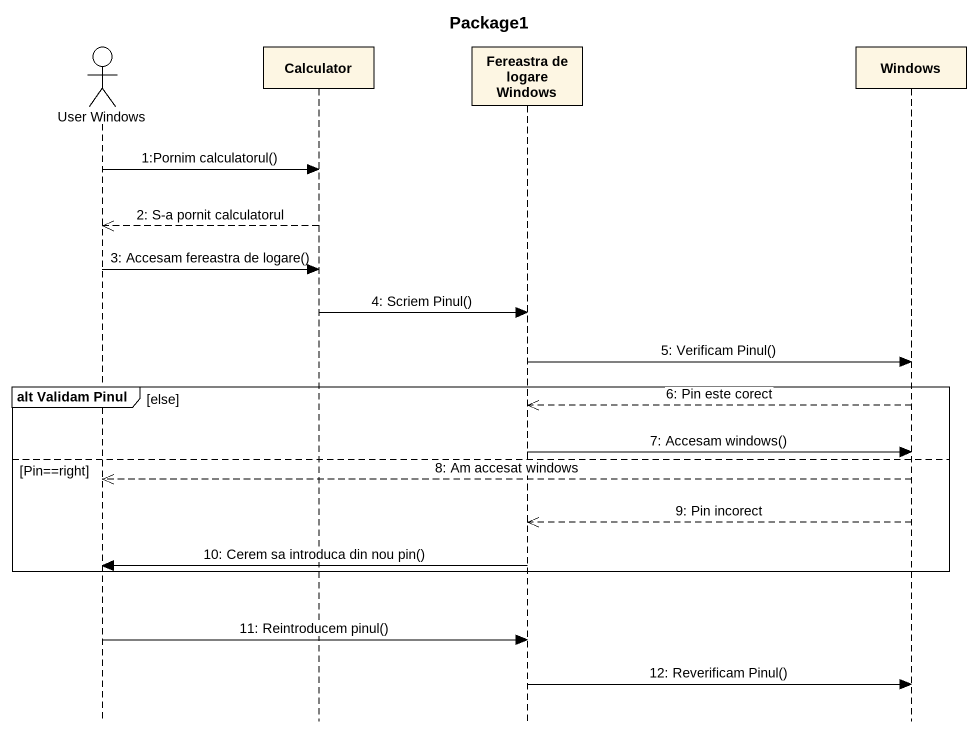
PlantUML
@startuml
title Package1
hide footbox
actor "User Windows" as User_Windows
participant Calculator
participant "Fereastra de logare Windows" as Fereastra_de_logare_Windows
participant Windows

User_Windows -> Calculator : 1:Pornim calculatorul()
Calculator -->> User_Windows : 2: S-a pornit calculatorul
User_Windows -> Calculator : 3: Accesam fereastra de logare()
Calculator -> Fereastra_de_logare_Windows : 4: Scriem Pinul()
Fereastra_de_logare_Windows -> Windows : 5: Verificam Pinul()
group alt Validam Pinul [else]
  Windows -->> Fereastra_de_logare_Windows : 6: Pin este corect
  Fereastra_de_logare_Windows -> Windows : 7: Accesam windows()
else Pin==right
  Windows -->> User_Windows : 8: Am accesat windows
  Windows -->> Fereastra_de_logare_Windows : 9: Pin incorect
  Fereastra_de_logare_Windows -> User_Windows : 10: Cerem sa introduca din nou pin()
end
User_Windows -> Fereastra_de_logare_Windows : 11: Reintroducem pinul()
Fereastra_de_logare_Windows -> Windows : 12: Reverificam Pinul()
@enduml
